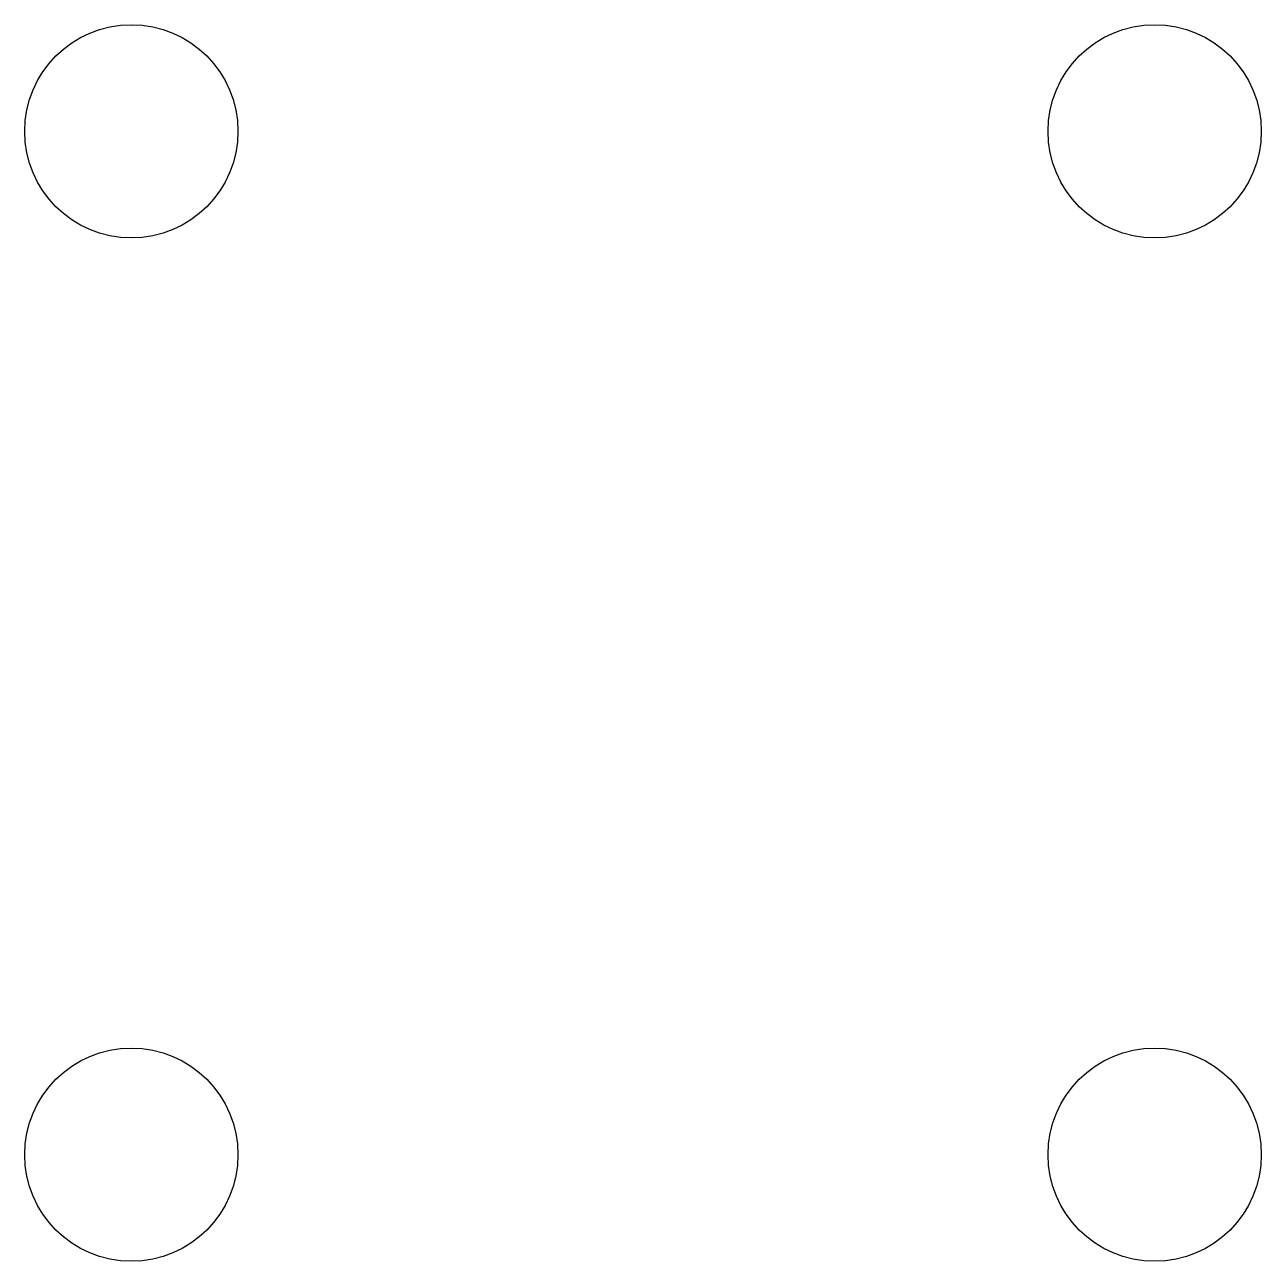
# Model space of a CAD drawing. Header units: millimetres. Extents: x -7.3 to 7.3, y -9.5 to 5.
import ezdxf

# ---------------------------------------------------------------- set-up
doc = ezdxf.new("R2010")
doc.units = ezdxf.units.MM

msp = doc.modelspace()

# ---------------------------------------------------------------- linework, layer by layer
at = {"color": 7, "linetype": 'Continuous'}
for centre in [(-6, 3.75), (6, 3.75), (-6, -8.25), (6, -8.25)]:
    msp.add_circle(centre, 1.25, dxfattribs=at)

doc.saveas('drawing.dxf')
